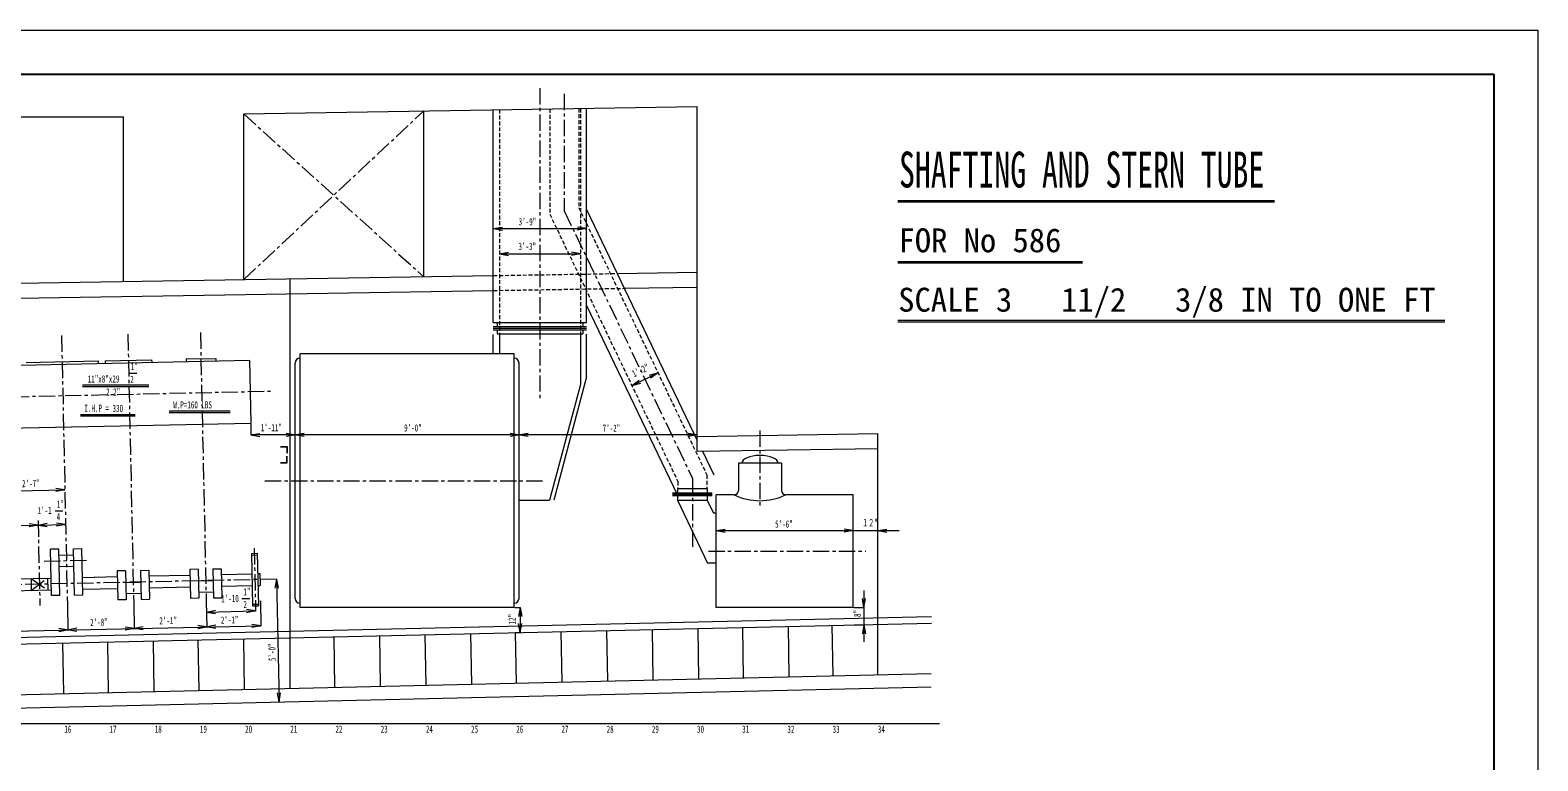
# Model space of a CAD drawing. Units: millimetres, scale not verified, with parts at other scales. Extents: x -4089 to 4089, y -2931 to 2931.
# Drawn here: x -530 to 4089, y 690 to 2931 of the extents above; entities that cross this region are included whole.
import ezdxf
from ezdxf.enums import TextEntityAlignment as Align

# ---------------------------------------------------------------- set-up
doc = ezdxf.new("R2010")
doc.units = ezdxf.units.MM
doc.header["$LTSCALE"] = 10
doc.linetypes.add('CHAIN1', pattern=[8, 5, -1, 1, -1])
doc.linetypes.add('DASHED1', pattern=[1.8, 1.2, -0.6])
for name, color, linetype, lineweight in [('0-0_0', 3, 'Continuous', 18), ('0-F', 3, 'Continuous', 25), ('1-0', 3, 'Continuous', 18), ('1-1', 4, 'CHAIN1', 18), ('1-2', 2, 'Continuous', 18)]:
    doc.layers.add(name, color=color, linetype=linetype, lineweight=lineweight)
doc.styles.add('ＭＳ ゴシック', font='')
doc.styles.get('ＭＳ ゴシック').set_extended_font_data('MS Gothic')

msp = doc.modelspace()

# ---------------------------------------------------------------- linework, layer by layer
at = {"layer": '0-0_0', "color": 2}
for p, q in [((2128.06, 2408.44), (3282, 2408.44)), ((2128.06, 2403.86), (3282, 2403.86)), ((2128.06, 2221.76), (2694.3, 2221.76)), ((2128.06, 2217.18), (2694.3, 2217.18)), ((2128.06, 2040.98), (3803.53, 2040.98)), ((2128.06, 2036.4), (3803.53, 2036.4))]:
    msp.add_line(p, q, dxfattribs=at)
at = {"layer": '0-F', "lineweight": 18}
for p, q in [((-4088.63, 2930.65), (4088.7, 2930.65)), ((4088.7, 2930.65), (4088.7, -2930.65))]:
    msp.add_line(p, q, dxfattribs=at)
at = {"layer": '0-F'}
for p, q in [((-3953.39, 2795.41), (3953.39, 2795.41)), ((3953.39, 2795.41), (3953.39, -2795.41))]:
    msp.add_line(p, q, dxfattribs=at)
at = {"layer": '1-0'}
for p, q in [((124.62, 2673.84), (1514.01, 2696.41)), ((675.8, 2174.79), (675.8, 2682.79)), ((889.16, 2034.62), (889.16, 2686.26)), ((1174.91, 2034.62), (1174.91, 2690.9)), ((1514.01, 1639.5), (1514.01, 2696.41)), ((-700.88, 2664.9), (-243.68, 2664.9)), ((-243.68, 2159.86), (-243.68, 2664.9)), ((124.62, 2165.84), (124.62, 2673.84)), ((1174.91, 2380.71), (1514.01, 1672.4)), ((-700.88, 2152.44), (889.16, 2178.26)), ((1268.88, 2184.42), (1514.01, 2188.41)), ((-700.88, 2106.72), (889.16, 2132.54)), ((266.92, 912.61), (266.92, 2168.16)), ((1290.6, 2139.06), (1514.01, 2142.69)), ((1174.91, 2086.6), (1453.22, 1505.27)), ((889.16, 2034.62), (1174.91, 2034.62)), ((900.59, 2034.62), (900.59, 2021.92)), ((1163.48, 2034.62), (1163.48, 2021.92)), ((889.16, 2021.92), (1174.91, 2021.92)), ((889.16, 2016.84), (1174.91, 2016.84)), ((889.16, 2011.76), (1174.91, 2011.76)), ((889.16, 1937.84), (889.16, 1997.7)), ((908.21, 1999.06), (908.21, 1937.84)), ((1155.86, 1999.06), (1155.86, 1844.26)), ((1163.48, 2011.76), (1163.48, 1999.06)), ((1174.91, 1868.13), (1174.91, 1998.58)), ((-606.62, 1902.85), (142.51, 1919)), ((-299.7, 1917.09), (-299.53, 1909.47)), ((-52.11, 1922.43), (-51.95, 1914.81)), ((142.51, 1919), (146.67, 1726.01)), ((282.11, 1188.54), (282.11, 1909.9)), ((297.35, 1160.6), (297.35, 1937.84)), ((967.91, 1188.54), (967.91, 1909.9)), ((1174.91, 1868.13), (1074.09, 1489.16)), ((1155.86, 1844.26), (1061.39, 1489.16)), ((-602.46, 1709.86), (146.67, 1726.01)), ((1514.01, 1685.22), (2067.32, 1694.2)), ((2067.32, 954.17), (2067.32, 1694.2)), ((256.65, 1604.78), (256.65, 1624.1)), ((1514.01, 1639.5), (2067.32, 1648.48)), ((1529.64, 1639.75), (1564.47, 1567.01)), ((237.33, 1604.78), (256.65, 1604.78)), ((1639.79, 1602.56), (1639.79, 1518.74)), ((1771.87, 1602.56), (1639.79, 1602.56)), ((1771.87, 1602.56), (1771.87, 1518.74)), ((1453.22, 1525.23), (1453.22, 1489.67)), ((967.91, 1489.16), (1061.39, 1489.16)), ((1438.41, 1511.96), (1559.48, 1511.96)), ((1438.41, 1508.15), (1559.48, 1508.15)), ((1438.41, 1504.34), (1559.48, 1504.34)), ((1453.22, 1489.67), (1545.51, 1296.89)), ((1453.22, 1489.67), (1544.66, 1489.67)), ((1544.66, 1489.67), (1563.99, 1449.29)), ((1572.02, 1160.6), (1572.02, 1506.04)), ((1627.09, 1506.04), (1572.02, 1506.04)), ((1991.12, 1506.04), (1784.57, 1506.04)), ((1991.12, 1160.6), (1991.12, 1506.04)), ((1572.02, 1449.29), (1563.99, 1449.29)), ((-442.25, 1339.84), (-467.64, 1339.3)), ((-439.18, 1197.64), (-442.25, 1339.84)), ((-396.54, 1340.83), (-371.14, 1341.38)), ((-393.47, 1198.62), (-396.54, 1340.83)), ((-368.08, 1199.17), (-371.14, 1341.38)), ((-464.58, 1197.09), (-467.64, 1339.3)), ((-441.84, 1321.04), (-396.13, 1322.03)), ((148.2, 1326.36), (165.97, 1326.75)), ((148.2, 1326.36), (151.67, 1165.44)), ((148.31, 1321.29), (166.08, 1321.67)), ((165.97, 1326.75), (169.44, 1165.83)), ((1572.02, 1296.89), (1545.51, 1296.89)), ((-668.27, 1246.53), (-465.74, 1250.9)), ((-527.01, 1249.58), (-526.22, 1213.06)), ((-476.22, 1250.67), (-475.44, 1214.16)), ((-441.1, 1286.52), (-395.39, 1287.5)), ((-369.24, 1252.98), (-262.58, 1255.28)), ((-237.56, 1273.12), (-262.96, 1272.57)), ((-262.96, 1272.57), (-261.04, 1183.69)), ((-237.56, 1273.12), (-235.65, 1184.24)), ((-191.85, 1274.1), (-166.46, 1274.65)), ((-191.85, 1274.1), (-189.94, 1185.23)), ((-166.46, 1274.65), (-164.54, 1185.77)), ((-166.08, 1257.36), (-40.38, 1260.07)), ((-15.36, 1277.91), (-40.76, 1277.36)), ((-40.76, 1277.36), (-38.84, 1188.48)), ((-15.36, 1277.91), (-13.45, 1189.03)), ((30.35, 1278.89), (55.74, 1279.44)), ((30.35, 1278.89), (32.26, 1190.02)), ((55.74, 1279.44), (57.66, 1190.56)), ((56.11, 1262.15), (149.54, 1264.16)), ((167.31, 1264.55), (173.66, 1264.68)), ((173.66, 1264.68), (174.45, 1228.17)), ((-667.48, 1210.02), (-464.95, 1214.38)), ((-368.45, 1216.46), (-261.8, 1218.76)), ((-236.8, 1237.57), (-191.09, 1238.55)), ((-236.05, 1203.04), (-190.34, 1204.02)), ((-165.3, 1220.84), (-39.6, 1223.55)), ((-14.6, 1242.36), (31.11, 1243.34)), ((-13.85, 1207.83), (31.86, 1208.81)), ((56.9, 1225.63), (150.33, 1227.65)), ((168.1, 1228.03), (174.45, 1228.17)), ((-439.18, 1197.64), (-464.58, 1197.09)), ((-393.47, 1198.62), (-368.08, 1199.17)), ((-235.65, 1184.24), (-261.04, 1183.69)), ((-189.94, 1185.23), (-164.54, 1185.77)), ((-13.45, 1189.03), (-38.84, 1188.48)), ((32.26, 1190.02), (57.66, 1190.56)), ((151.56, 1170.52), (169.33, 1170.91)), ((151.67, 1165.44), (169.44, 1165.83)), ((952.67, 1160.6), (297.35, 1160.6)), ((1991.12, 1160.6), (1572.02, 1160.6)), ((-1816.84, 1039.6), (2230.96, 1133.25)), ((-1816.84, 1019.27), (2230.96, 1112.92)), ((127.25, 909.38), (124.54, 1064.19)), ((404.04, 915.77), (401.34, 1070.59)), ((543.7, 919), (541, 1073.83)), ((683.37, 922.22), (680.66, 1077.06)), ((823.03, 925.45), (820.33, 1080.29)), ((960.16, 928.61), (957.46, 1083.46)), ((1099.82, 931.84), (1097.12, 1086.69)), ((1239.49, 935.06), (1236.78, 1089.92)), ((1379.15, 938.28), (1376.45, 1093.15)), ((1518.82, 941.51), (1516.11, 1096.39)), ((1655.94, 944.67), (1653.24, 1099.56)), ((1795.61, 947.9), (1792.91, 1102.79)), ((1930.19, 951.01), (1927.49, 1105.9)), ((-426.33, 896.6), (-429.04, 1051.38)), ((-289.21, 899.77), (-291.91, 1054.56)), ((-149.54, 902.99), (-152.25, 1057.79)), ((-12.42, 906.16), (-15.12, 1060.96)), ((-2364.37, 851.86), (2230.08, 957.93)), ((-2593.79, 805.67), (2230.08, 917.29)), ((2256.09, 803.95), (-2762.57, 803.95))]:
    msp.add_line(p, q, dxfattribs=at)
at = {"layer": '1-0', "color": 1, "linetype": 'DASHED1'}
for p, q in [((908.21, 2686.57), (908.21, 1999.06)), ((1061.95, 2689.06), (1061.95, 2366.66)), ((1150.85, 2690.51), (1150.85, 2386.84)), ((1155.86, 2690.59), (1155.86, 1999.06)), ((1061.95, 2366.66), (1454.49, 1546.74)), ((1150.85, 2386.84), (1543.39, 1566.92)), ((889.16, 2178.26), (1268.88, 2184.42)), ((889.16, 2132.54), (1290.6, 2139.06)), ((1454.49, 1546.74), (1454.49, 1525.23)), ((1543.39, 1566.92), (1543.39, 1525.23))]:
    msp.add_line(p, q, dxfattribs=at)
at = {"layer": '1-0'}
for points in [[(900.59, 2011.76), (900.59, 1999.06), (1163.48, 1999.06)], [(-542.2, 1911.86), (-321.33, 1916.62), (-321.16, 1909)], [(-299.7, 1917.09), (-157.52, 1920.15), (-157.36, 1912.54)], [(-52.11, 1922.43), (39.29, 1924.4), (39.45, 1916.78)], [(952.67, 1160.6), (952.67, 1937.84), (297.35, 1937.84)], [(237.33, 1654.2), (257.65, 1654.2), (257.65, 1633.88)], [(237.33, 1653.2), (256.65, 1653.2), (256.65, 1633.88)], [(237.33, 1603.78), (257.65, 1603.78), (257.65, 1624.1)], [(1453.22, 1525.23), (1544.66, 1525.23), (1544.66, 1489.67)]]:
    msp.add_lwpolyline(points, dxfattribs=at)
for centre, radius, start, end in [((297.35, 1909.9), 15.24, 90, 180), ((952.67, 1909.9), 15.24, 0, 90), ((1627.09, 1518.74), 12.7, 270, 0), ((1705.83, 1668.69), 180.7, 244.16729, 295.83271), ((1784.57, 1518.74), 12.7, 180, 270), ((297.35, 1188.54), 15.24, 180, 270), ((952.67, 1188.54), 15.24, 270, 0)]:
    msp.add_arc(centre, radius, start, end, dxfattribs=at)
msp.add_ellipse((1705.83, 1602.56), major_axis=(-55.88, 0), ratio=0.433894, start_param=3.1415927, end_param=6.2831853, dxfattribs=at)
at = {"layer": '1-1'}
for p, q in [((1032.04, 2752.24), (1032.04, 1793.84)), ((1106.4, 2735.42), (1106.4, 2376.75)), ((124.62, 2165.84), (675.8, 2682.79)), ((124.62, 2673.84), (675.8, 2174.79)), ((1106.4, 2376.75), (1498.94, 1556.83)), ((-433.49, 1994.07), (-415.69, 1168.47)), ((-230.33, 1998.45), (-212.53, 1172.85)), ((-8.13, 2003.24), (9.66, 1177.64)), ((-662.84, 1805.1), (212.14, 1823.96)), ((1705.83, 1703.09), (1705.83, 1463.06)), ((189.7, 1549.22), (1046.66, 1549.22)), ((1498.94, 1556.83), (1498.94, 1346.35)), ((-505.44, 1427.6), (-499.82, 1166.66)), ((156.74, 1342.65), (160.9, 1149.54)), ((-487.18, 1302.79), (-350.05, 1305.75)), ((1547.97, 1333.32), (2030.11, 1333.32)), ((224.57, 1247.51), (-2766.29, 1183.04)), ((-527.01, 1249.58), (-475.44, 1214.16)), ((-526.22, 1213.06), (-476.22, 1250.67))]:
    msp.add_line(p, q, dxfattribs=at)
at = {"layer": '1-2'}
for p, q in [((889.16, 2322.15), (916.74, 2327.01)), ((889.16, 2322.15), (1174.91, 2322.15)), ((889.16, 2322.15), (916.74, 2317.29)), ((1174.91, 2322.15), (1147.34, 2327.01)), ((1174.91, 2322.15), (1147.34, 2317.29)), ((908.21, 2244.83), (935.79, 2249.7)), ((908.21, 2244.83), (1155.86, 2244.83)), ((908.21, 2244.83), (935.79, 2239.97)), ((1155.86, 2244.83), (1128.29, 2249.7)), ((1155.86, 2244.83), (1128.29, 2239.97)), ((-203.23, 1877.89), (-227.34, 1877.89)), ((1313.53, 1841.16), (1393.72, 1879.55)), ((1313.53, 1841.16), (1336.31, 1857.46)), ((1313.53, 1841.16), (1340.5, 1848.68)), ((1393.72, 1879.55), (1366.75, 1872.03)), ((1393.72, 1879.55), (1370.95, 1863.26)), ((-369.11, 1842.74), (-166.1, 1842.74)), ((-369.11, 1838.16), (-166.1, 1838.16)), ((-103.4, 1763.23), (82.96, 1763.23)), ((-103.4, 1758.66), (82.96, 1758.66)), ((-375.66, 1752.6), (-207.71, 1752.6)), ((-375.66, 1748.03), (-207.71, 1748.03)), ((146.67, 1723.47), (146.67, 1689.37)), ((146.67, 1689.37), (174.24, 1684.51)), ((309.69, 1694.23), (254.54, 1684.51)), ((309.69, 1684.51), (254.54, 1694.23)), ((995.49, 1694.23), (940.34, 1684.51)), ((995.49, 1684.51), (940.34, 1694.23)), ((1514.01, 1689.37), (1486.44, 1694.23)), ((1514.01, 1689.37), (1486.44, 1684.51)), ((-423.3, 1521.44), (-450.97, 1525.7)), ((-620.1, 1517.19), (-423.3, 1521.44)), ((-423.3, 1521.44), (-450.76, 1515.98)), ((-429.3, 1456.33), (-453.41, 1455.81)), ((-1027.29, 1401.9), (-505.13, 1413.16)), ((-505.13, 1413.16), (-532.81, 1417.43)), ((-505.13, 1413.16), (-532.6, 1407.71)), ((-505.13, 1413.13), (-477.67, 1418.59)), ((-505.13, 1413.13), (-421, 1414.95)), ((-505.13, 1413.13), (-477.46, 1408.86)), ((-421, 1414.95), (-448.67, 1419.21)), ((-421, 1414.95), (-448.46, 1409.49)), ((1572.02, 1396.18), (1599.6, 1401.04)), ((1572.02, 1396.18), (2132.69, 1396.18)), ((1572.02, 1396.18), (1599.6, 1391.32)), ((1991.12, 1396.18), (1963.55, 1401.04)), ((1991.12, 1396.18), (1963.55, 1391.32)), ((2067.32, 1396.18), (2094.9, 1401.04)), ((2067.32, 1396.18), (2094.9, 1391.32)), ((224.57, 1247.51), (220.35, 1219.83)), ((224.57, 1247.51), (230.07, 1220.06)), ((2024.49, 1212.94), (2024.49, 1055.69)), ((-415.69, 1168.45), (-414.03, 1091.66)), ((-212.53, 1172.83), (-210.88, 1096.04)), ((9.66, 1177.62), (11.32, 1100.83)), ((142.8, 1187.51), (118.69, 1186.99)), ((160.28, 1178.33), (160.9, 1149.87)), ((175.46, 1181.2), (177.12, 1104.4)), ((955.21, 1160.6), (971.38, 1160.6)), ((971.38, 1160.6), (966.52, 1133.03)), ((971.38, 1160.6), (976.24, 1133.03)), ((1993.66, 1160.6), (2024.49, 1160.6)), ((2024.49, 1160.6), (2019.62, 1188.18)), ((2024.49, 1160.6), (2029.35, 1188.18)), ((10.33, 1146.63), (37.8, 1152.08)), ((10.33, 1146.63), (160.9, 1149.87)), ((10.33, 1146.63), (38.01, 1142.36)), ((160.9, 1149.87), (133.22, 1154.14)), ((160.9, 1149.87), (133.43, 1144.42)), ((177.12, 1104.4), (149.44, 1108.67)), ((971.38, 1083.39), (976.24, 1110.97)), ((-715.61, 1085.16), (177.12, 1104.4)), ((-386.36, 1087.39), (-441.7, 1095.93)), ((-386.57, 1097.12), (-441.49, 1086.2)), ((-183.21, 1091.77), (-238.55, 1100.31)), ((-183.42, 1101.49), (-238.34, 1090.58)), ((38.99, 1096.56), (-16.35, 1105.1)), ((38.78, 1106.28), (-16.14, 1095.37)), ((177.12, 1104.4), (149.65, 1098.95)), ((957, 1083.39), (971.38, 1083.39)), ((1994.89, 1107.4), (2024.49, 1107.4)), ((2024.49, 1107.4), (2019.62, 1079.83)), ((2024.49, 1107.4), (2029.35, 1079.83)), ((233.28, 871.04), (237.51, 898.72))]:
    msp.add_line(p, q, dxfattribs=at)
for points in [[(1514.01, 1689.37), (146.67, 1689.37), (174.24, 1694.23)], [(224.57, 1247.51), (233.28, 871.04), (227.78, 898.5)], [(971.38, 1160.6), (971.38, 1083.39), (966.52, 1110.97)]]:
    msp.add_lwpolyline(points, dxfattribs=at)

# ---------------------------------------------------------------- texts
at = {"layer": '0-0_0', "color": 2, "style": 'ＭＳ ゴシック', "width": 0.65}
msp.add_text('SHAFTING AND STERN TUBE', height=110, dxfattribs=at).set_placement((2132, 2415.08), align=Align.BOTTOM_LEFT)
at = {"layer": '0-0_0', "color": 2, "style": 'ＭＳ ゴシック'}
for s, p in [('FOR No 586', (2130.46, 2227.59)), ('SCALE 3 \u300011/2 \u30003/8 IN TO ONE FT', (2129.41, 2045.43))]:
    msp.add_text(s, height=73.31, dxfattribs=at).set_placement(p, align=Align.BOTTOM_LEFT)
at = {"layer": '1-2', "style": 'ＭＳ ゴシック', "width": 0.6}
for s, p in [('3\'-9"', (966.61, 2325.65)), ('3\'-3"', (966.29, 2250.12)), ('1”', (-221.58, 1881.73)), ('11"x8"x29 ', (-353.29, 1843.66)), ('2', (-222.93, 1842.72)), ('2 2"', (-296.78, 1803.79)), ('I.H.P = 330', (-363.48, 1753.52)), ('W.P=160 LBS', (-91.22, 1764.15)), ('1\'-11"', (176.87, 1694.38)), ('9\'-0"', (615.93, 1693.49)), ('7\'-2"', (1223.99, 1692.61)), ('１２"', (2018.95, 1402.68)), ('5\'-6"', (1752.34, 1398.65)), ('16', (-424.93, 769.8)), ('17', (-286.5, 769.8)), ('18', (-148.07, 769.8)), ('19', (-9.64, 769.8)), ('20', (128.79, 769.8)), ('21', (267.22, 769.8)), ('22', (405.65, 769.8)), ('23', (544.08, 769.8)), ('24', (682.51, 769.8)), ('25', (820.94, 769.8)), ('26', (959.37, 769.8)), ('27', (1097.8, 769.8)), ('28', (1236.23, 769.8)), ('29', (1374.66, 769.8)), ('30', (1513.09, 769.8)), ('31', (1651.52, 769.8)), ('32', (1789.95, 769.8)), ('33', (1928.38, 769.8)), ('34', (2066.81, 769.8))]:
    msp.add_text(s, height=21.99, dxfattribs=at).set_placement(p, align=Align.BOTTOM_LEFT)
for s, rotation, p in [('1\'-2"', 25.583, (1323.33, 1859.97)), ('2\'-7"', 1.235, (-554.11, 1522.69)), ('1”', 1.235, (-447.73, 1459.78)), ("1'-1", 1.235, (-506.5, 1440.13)), ('4', 1.235, (-448.24, 1420.74)), ('1”', 1.235, (124.37, 1190.96)), ("1'-10", 1.235, (55.99, 1169.56)), ('2', 1.235, (123.86, 1151.93)), ("2'-8”", 1.235, (-345.42, 1097.09)), ("2'-1”", 1.235, (-133.45, 1102.08)), ("2'-1”", 1.235, (54.83, 1104.15)), ('12"', 90, (964.04, 1108.72)), ('8"', 90, (2021.87, 1131.35)), ('5\'-0"', 91.326, (229.41, 996.72))]:
    msp.add_text(s, height=21.99, rotation=rotation, dxfattribs=at).set_placement(p, align=Align.BOTTOM_LEFT)

doc.saveas('drawing.dxf')
